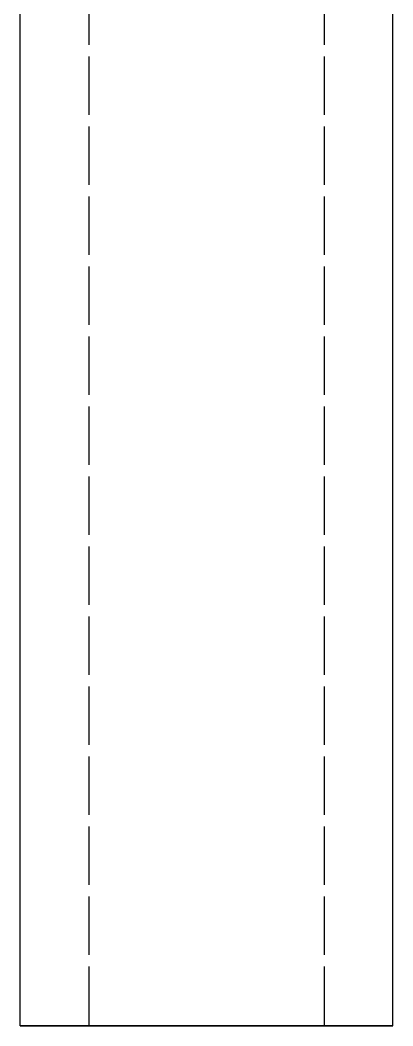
# Model space of a CAD drawing. Header units: millimetres. Extents: x -28 to 118, y -9 to 142.
# Drawn here: x 79.34 to 87.46, y 13 to 34.9 of the extents above; entities that cross this region are included whole.
import ezdxf

# ---------------------------------------------------------------- set-up
doc = ezdxf.new("R2010")
doc.units = ezdxf.units.MM
doc.linetypes.add('DASHED', pattern=[1.524, 1.27, -0.254])
doc.layers.add('HIDDEN', color=8, linetype='DASHED')
doc.layers.add('VISIBLE', color=7, linetype='CONTINUOUS')

msp = doc.modelspace()

# ---------------------------------------------------------------- linework, layer by layer
at = {"layer": 'HIDDEN'}
for points in [[(80.84, 46.3), (80.84, 13)], [(85.96, 46.3), (85.96, 13)], [(87.46, 13), (87.33111, 13), (87.20222, 13), (87.07333, 13), (86.94444, 13), (86.81556, 13), (86.68667, 13), (86.55778, 13), (86.42889, 13), (86.3, 13), (86.17111, 13), (86.04222, 13), (85.91333, 13), (85.78444, 13), (85.65556, 13), (85.52667, 13), (85.39778, 13), (85.26889, 13), (85.14, 13), (85.01111, 13), (84.88222, 13), (84.75333, 13), (84.62444, 13), (84.49556, 13), (84.36667, 13), (84.23778, 13), (84.10889, 13), (83.98, 13), (83.85111, 13), (83.72222, 13), (83.59333, 13), (83.46444, 13), (83.33556, 13), (83.20667, 13), (83.07778, 13), (82.94889, 13), (82.82, 13), (82.69111, 13), (82.56222, 13), (82.43333, 13), (82.30444, 13), (82.17556, 13), (82.04667, 13), (81.91778, 13), (81.78889, 13), (81.66, 13), (81.53111, 13), (81.40222, 13), (81.27333, 13), (81.14444, 13), (81.01556, 13), (80.88667, 13), (80.75778, 13), (80.62889, 13), (80.5, 13), (80.37111, 13), (80.24222, 13), (80.11333, 13), (79.98444, 13), (79.85556, 13), (79.72667, 13), (79.59778, 13), (79.46889, 13), (79.34, 13)], [(85.96, 13), (85.87873, 13), (85.79746, 13), (85.71619, 13), (85.63492, 13), (85.55365, 13), (85.47238, 13), (85.39111, 13), (85.30984, 13), (85.22857, 13), (85.1473, 13), (85.06603, 13), (84.98476, 13), (84.90349, 13), (84.82222, 13), (84.74095, 13), (84.65968, 13), (84.57841, 13), (84.49714, 13), (84.41587, 13), (84.3346, 13), (84.25333, 13), (84.17206, 13), (84.09079, 13), (84.00952, 13), (83.92825, 13), (83.84698, 13), (83.76571, 13), (83.68444, 13), (83.60317, 13), (83.5219, 13), (83.44063, 13), (83.35937, 13), (83.2781, 13), (83.19683, 13), (83.11556, 13), (83.03429, 13), (82.95302, 13), (82.87175, 13), (82.79048, 13), (82.70921, 13), (82.62794, 13), (82.54667, 13), (82.4654, 13), (82.38413, 13), (82.30286, 13), (82.22159, 13), (82.14032, 13), (82.05905, 13), (81.97778, 13), (81.89651, 13), (81.81524, 13), (81.73397, 13), (81.6527, 13), (81.57143, 13), (81.49016, 13), (81.40889, 13), (81.32762, 13), (81.24635, 13), (81.16508, 13), (81.08381, 13), (81.00254, 13), (80.92127, 13), (80.84, 13)], [(80.84, 13), (80.88063, 13), (80.92127, 13), (80.9619, 13), (81.00254, 13), (81.04317, 13), (81.08381, 13), (81.12444, 13), (81.16508, 13), (81.20571, 13), (81.24635, 13), (81.28698, 13), (81.32762, 13), (81.36825, 13), (81.40889, 13), (81.44952, 13), (81.49016, 13), (81.53079, 13), (81.57143, 13), (81.61206, 13), (81.6527, 13), (81.69333, 13), (81.73397, 13), (81.7746, 13), (81.81524, 13), (81.85587, 13), (81.89651, 13), (81.93714, 13), (81.97778, 13), (82.01841, 13), (82.05905, 13), (82.09968, 13), (82.14032, 13), (82.18095, 13), (82.22159, 13), (82.26222, 13), (82.30286, 13), (82.34349, 13), (82.38413, 13), (82.42476, 13), (82.4654, 13), (82.50603, 13), (82.54667, 13), (82.5873, 13), (82.62794, 13), (82.66857, 13), (82.70921, 13), (82.74984, 13), (82.79048, 13), (82.83111, 13), (82.87175, 13), (82.91238, 13), (82.95302, 13), (82.99365, 13), (83.03429, 13), (83.07492, 13), (83.11556, 13), (83.15619, 13), (83.19683, 13), (83.23746, 13), (83.2781, 13), (83.31873, 13), (83.35937, 13), (83.4, 13)], [(83.4, 13), (83.44063, 13), (83.48127, 13), (83.5219, 13), (83.56254, 13), (83.60317, 13), (83.64381, 13), (83.68444, 13), (83.72508, 13), (83.76571, 13), (83.80635, 13), (83.84698, 13), (83.88762, 13), (83.92825, 13), (83.96889, 13), (84.00952, 13), (84.05016, 13), (84.09079, 13), (84.13143, 13), (84.17206, 13), (84.2127, 13), (84.25333, 13), (84.29397, 13), (84.3346, 13), (84.37524, 13), (84.41587, 13), (84.45651, 13), (84.49714, 13), (84.53778, 13), (84.57841, 13), (84.61905, 13), (84.65968, 13), (84.70032, 13), (84.74095, 13), (84.78159, 13), (84.82222, 13), (84.86286, 13), (84.90349, 13), (84.94413, 13), (84.98476, 13), (85.0254, 13), (85.06603, 13), (85.10667, 13), (85.1473, 13), (85.18794, 13), (85.22857, 13), (85.26921, 13), (85.30984, 13), (85.35048, 13), (85.39111, 13), (85.43175, 13), (85.47238, 13), (85.51302, 13), (85.55365, 13), (85.59429, 13), (85.63492, 13), (85.67556, 13), (85.71619, 13), (85.75683, 13), (85.79746, 13), (85.8381, 13), (85.87873, 13), (85.91937, 13), (85.96, 13)]]:
    msp.add_lwpolyline(points, dxfattribs=at)
at = {"layer": 'VISIBLE'}
for points in [[(79.34, 13), (79.34, 43.6)], [(87.46, 13), (87.46, 43.6)], [(79.34, 13), (79.40444, 13), (79.46889, 13), (79.53333, 13), (79.59778, 13), (79.66222, 13), (79.72667, 13), (79.79111, 13), (79.85556, 13), (79.92, 13), (79.98444, 13), (80.04889, 13), (80.11333, 13), (80.17778, 13), (80.24222, 13), (80.30667, 13), (80.37111, 13), (80.43556, 13), (80.5, 13), (80.56444, 13), (80.62889, 13), (80.69333, 13), (80.75778, 13), (80.82222, 13), (80.88667, 13), (80.95111, 13), (81.01556, 13), (81.08, 13), (81.14444, 13), (81.20889, 13), (81.27333, 13), (81.33778, 13), (81.40222, 13), (81.46667, 13), (81.53111, 13), (81.59556, 13), (81.66, 13), (81.72444, 13), (81.78889, 13), (81.85333, 13), (81.91778, 13), (81.98222, 13), (82.04667, 13), (82.11111, 13), (82.17556, 13), (82.24, 13), (82.30444, 13), (82.36889, 13), (82.43333, 13), (82.49778, 13), (82.56222, 13), (82.62667, 13), (82.69111, 13), (82.75556, 13), (82.82, 13), (82.88444, 13), (82.94889, 13), (83.01333, 13), (83.07778, 13), (83.14222, 13), (83.20667, 13), (83.27111, 13), (83.33556, 13), (83.4, 13)], [(83.4, 13), (83.46444, 13), (83.52889, 13), (83.59333, 13), (83.65778, 13), (83.72222, 13), (83.78667, 13), (83.85111, 13), (83.91556, 13), (83.98, 13), (84.04444, 13), (84.10889, 13), (84.17333, 13), (84.23778, 13), (84.30222, 13), (84.36667, 13), (84.43111, 13), (84.49556, 13), (84.56, 13), (84.62444, 13), (84.68889, 13), (84.75333, 13), (84.81778, 13), (84.88222, 13), (84.94667, 13), (85.01111, 13), (85.07556, 13), (85.14, 13), (85.20444, 13), (85.26889, 13), (85.33333, 13), (85.39778, 13), (85.46222, 13), (85.52667, 13), (85.59111, 13), (85.65556, 13), (85.72, 13), (85.78444, 13), (85.84889, 13), (85.91333, 13), (85.97778, 13), (86.04222, 13), (86.10667, 13), (86.17111, 13), (86.23556, 13), (86.3, 13), (86.36444, 13), (86.42889, 13), (86.49333, 13), (86.55778, 13), (86.62222, 13), (86.68667, 13), (86.75111, 13), (86.81556, 13), (86.88, 13), (86.94444, 13), (87.00889, 13), (87.07333, 13), (87.13778, 13), (87.20222, 13), (87.26667, 13), (87.33111, 13), (87.39556, 13), (87.46, 13)]]:
    msp.add_lwpolyline(points, dxfattribs=at)

doc.saveas('drawing.dxf')
